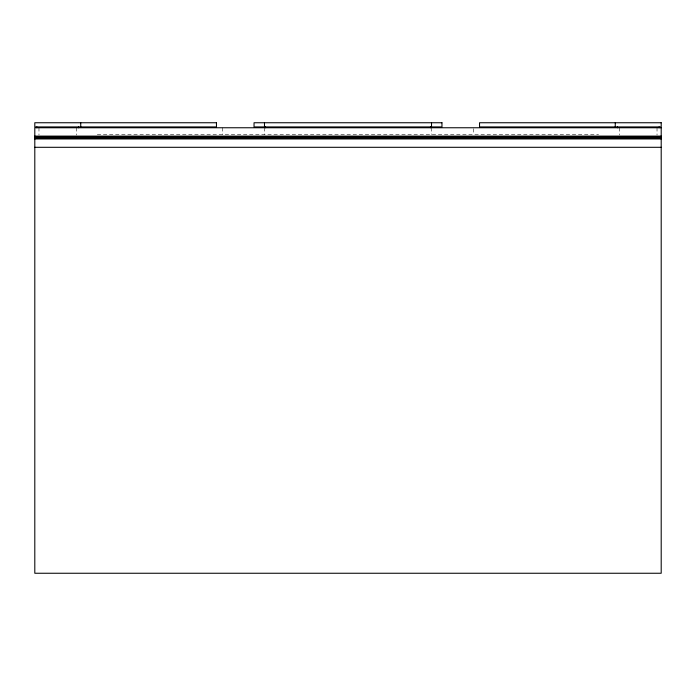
<?xml version="1.0" encoding="UTF-8"?>
<svg xmlns="http://www.w3.org/2000/svg" width="696" height="696" viewBox="0 0 696 696"><rect width="100%" height="100%" fill="white"/><g stroke="black" fill="none" stroke-linecap="round" stroke-linejoin="round"><path stroke-width="0.52" stroke-dasharray="3.48 2.61" d="M97.275 134.441L598.577 134.441M657.024 127.759L657.024 135.067M619.44 127.759L619.44 135.067M473.28 128.716L473.28 134.441M431.52 127.759L431.52 134.441M264.48 127.759L264.48 134.441M222.72 127.759L222.72 134.441M76.56 127.759L76.56 135.067M38.976 127.759L38.976 135.067"/><path stroke-width="1.04" d="M34.8 136.111L661.2 136.111M34.8 136.529L661.2 136.529M34.8 138.034L661.2 138.034M34.8 138.948L661.2 138.948M34.8 147.3L661.2 147.3M659.112 126.924L659.112 127.759M617.352 126.924L617.352 127.759M615.264 122.748L615.264 126.924M598.56 136.529L598.56 137.156M431.52 122.748L431.52 126.924M430.476 126.924L430.476 127.759M265.524 126.924L265.524 127.759M264.48 122.748L264.48 126.924M97.44 136.529L97.44 137.156M80.736 122.748L80.736 126.924M78.648 126.924L78.648 127.759M36.888 126.924L36.888 127.759M216.456 122.748L34.8 122.748L34.8 126.924L216.456 126.924L216.456 122.748M441.96 122.748L254.04 122.748L254.04 126.924L441.96 126.924L441.96 122.748M661.2 122.748L479.544 122.748L479.544 126.924L661.2 126.924L661.2 122.748M661.2 127.759L34.8 127.759L34.8 137.156L661.2 137.156L661.2 127.759M661.2 137.364L34.8 137.364L34.8 573.252L661.2 573.252L661.2 137.364"/></g></svg>
